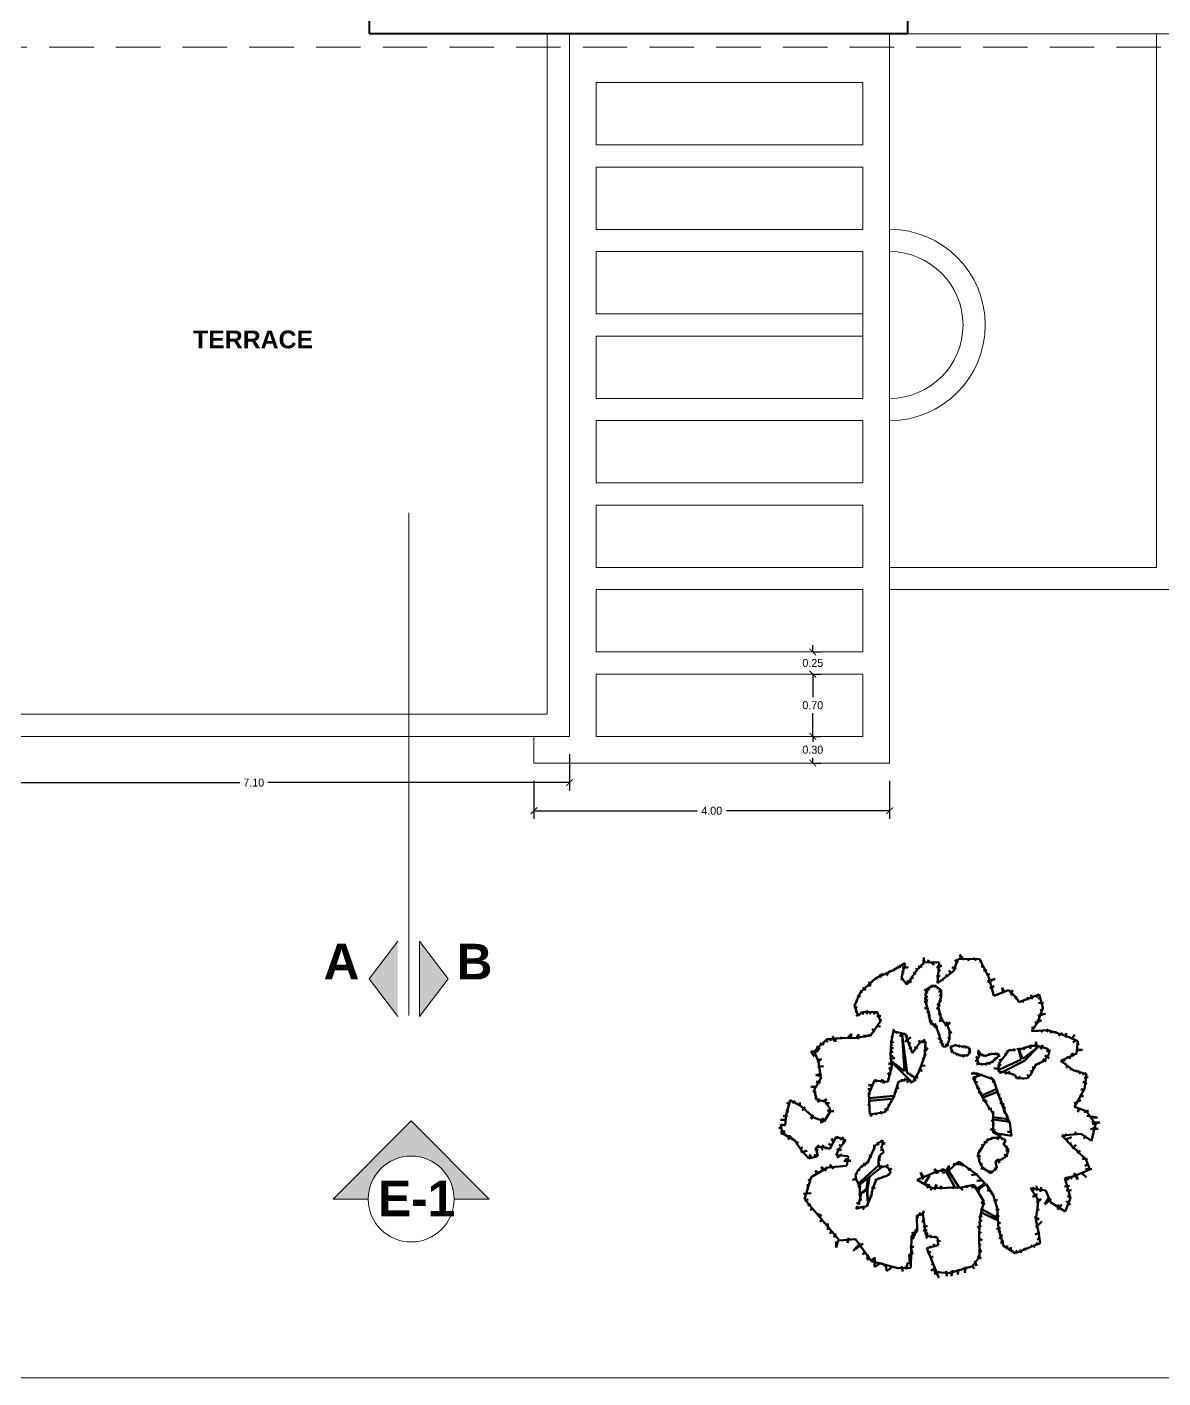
# Model space of a CAD drawing. Header units: metres. Extents: x 34.4 to 77.5, y -0.6 to 32.
# Drawn here: x 52.16 to 64.93, y -0.6 to 14.59 of the extents above; entities that cross this region are included whole.
import ezdxf

# ---------------------------------------------------------------- set-up
doc = ezdxf.new("R2010")
doc.units = ezdxf.units.M
doc.linetypes.add('DASHED', pattern=[0.75, 0.5, -0.25])
for name, color, linetype, lineweight in [('Ceco.NET 54', 254, 'Continuous', 9), ('equipment', 40, 'Continuous', 15), ('names', 7, 'Continuous', 60), ('plants', 83, 'Continuous', 60), ('projection', 134, 'DASHED', 9), ('texture', 253, 'Continuous', 9), ('wall high', 5, 'Continuous', 40), ('wall low', 140, 'Continuous', 20)]:
    doc.layers.add(name, color=color, linetype=linetype, lineweight=lineweight)
doc.styles.add('AMBIENTE', font='arialbd.ttf', dxfattribs={"height": 0.2})
doc.dimstyles.new('Ceco.NET', dxfattribs={"dimscale": 0.5, "dimtxt": 0.18, "dimasz": 0.15, "dimexe": 0.18, "dimexo": 0.4, "dimgap": 0.09, "dimtad": 0, "dimtih": 1, "dimtoh": 1, "dimzin": 0, "dimdsep": 46, "dimtxsty": 'Standard', "dimblk": 'ARCHTICK', "dimcen": 0.09, "dimclrd": 256, "dimclre": 256, "dimadec": 0, "dimazin": 0, "dimtfac": 1, "dimtofl": 0, "dimtmove": 0, "dimatfit": 3, "dimfxl": 1, "dimtolj": 1, "dimtzin": 0, "dimarcsym": 0})

# ---------------------------------------------------------------- blocks, each defined once
blk = doc.blocks.new('_ArchTick')
at = {"color": 0, "const_width": 0.15}
blk.add_lwpolyline([(-0.5, -0.5), (0.5, 0.5)], dxfattribs=at)
blk = doc.blocks.new('*D15')
at = {"layer": 'Defpoints', "color": 0, "ltscale": 0.3}
for p in [(51.16, 6.617), (58.26, 6.617), (58.26, 6.097)]:
    blk.add_point(p, dxfattribs=at)
at = {"layer": 'texture', "lineweight": -2, "ltscale": 0.3}
for p, q in [((51.16, 6.417), (51.16, 6.007)), ((58.26, 6.417), (58.26, 6.007)), ((51.16, 6.097), (54.553, 6.097)), ((58.26, 6.097), (54.868, 6.097))]:
    blk.add_line(p, q, dxfattribs=at)
at = {"layer": 'texture', "lineweight": -2, "ltscale": 0.3, "xscale": 0.075, "yscale": 0.075, "zscale": 0.075, "rotation": 180}
blk.add_blockref('_ArchTick', (51.16, 6.097), dxfattribs=at)
at = {"layer": 'texture', "lineweight": -2, "ltscale": 0.3, "xscale": 0.075, "yscale": 0.075, "zscale": 0.075}
blk.add_blockref('_ArchTick', (58.26, 6.097), dxfattribs=at)
at = {"layer": 'texture', "color": 0, "ltscale": 0.3, "insert": (54.71, 6.097), "char_height": 0.09, "attachment_point": 5}
blk.add_mtext('\\A1;7.10', dxfattribs=at)
blk = doc.blocks.new('*D16')
at = {"layer": 'Defpoints', "color": 0, "ltscale": 0.3}
for p in [(60.8, 7.567), (60.8, 7.317), (60.996, 7.317)]:
    blk.add_point(p, dxfattribs=at)
at = {"layer": 'texture', "lineweight": -2, "ltscale": 0.3}
for p, q in [((60.996, 7.567), (60.996, 7.642)), ((61, 7.567), (61.086, 7.567)), ((60.996, 7.317), (60.996, 7.242)), ((61, 7.317), (61.086, 7.317))]:
    blk.add_line(p, q, dxfattribs=at)
at = {"layer": 'texture', "lineweight": -2, "ltscale": 0.3, "xscale": 0.075, "yscale": 0.075, "zscale": 0.075}
for p, rotation in [((60.996, 7.567), 270), ((60.996, 7.317), 90)]:
    blk.add_blockref('_ArchTick', p, dxfattribs=dict(at, rotation=rotation))
at = {"layer": 'texture', "color": 0, "ltscale": 0.3, "insert": (60.996, 7.442), "char_height": 0.09, "attachment_point": 5}
blk.add_mtext('\\A1;0.25', dxfattribs=at)
blk = doc.blocks.new('*D17')
at = {"layer": 'Defpoints', "color": 0, "ltscale": 0.3}
for p in [(60.8, 7.317), (60.8, 6.617), (60.996, 6.617)]:
    blk.add_point(p, dxfattribs=at)
at = {"layer": 'texture', "lineweight": -2, "ltscale": 0.3}
for p, q in [((60.996, 7.317), (60.996, 7.057)), ((61, 7.317), (61.086, 7.317)), ((60.996, 6.617), (60.996, 6.877)), ((61, 6.617), (61.086, 6.617))]:
    blk.add_line(p, q, dxfattribs=at)
at = {"layer": 'texture', "lineweight": -2, "ltscale": 0.3, "xscale": 0.075, "yscale": 0.075, "zscale": 0.075}
for p, rotation in [((60.996, 7.317), 90), ((60.996, 6.617), 270)]:
    blk.add_blockref('_ArchTick', p, dxfattribs=dict(at, rotation=rotation))
at = {"layer": 'texture', "color": 0, "ltscale": 0.3, "insert": (60.996, 6.967), "char_height": 0.09, "attachment_point": 5}
blk.add_mtext('\\A1;0.70', dxfattribs=at)
blk = doc.blocks.new('*D18')
at = {"layer": 'Defpoints', "color": 0, "ltscale": 0.3}
for p in [(60.8, 6.617), (60.8, 6.317), (60.996, 6.317)]:
    blk.add_point(p, dxfattribs=at)
at = {"layer": 'texture', "lineweight": -2, "ltscale": 0.3}
for p, q in [((60.996, 6.617), (60.996, 6.557)), ((61, 6.617), (61.086, 6.617)), ((60.996, 6.317), (60.996, 6.377)), ((61, 6.317), (61.086, 6.317))]:
    blk.add_line(p, q, dxfattribs=at)
at = {"layer": 'texture', "lineweight": -2, "ltscale": 0.3, "xscale": 0.075, "yscale": 0.075, "zscale": 0.075}
for p, rotation in [((60.996, 6.617), 90), ((60.996, 6.317), 270)]:
    blk.add_blockref('_ArchTick', p, dxfattribs=dict(at, rotation=rotation))
at = {"layer": 'texture', "color": 0, "ltscale": 0.3, "insert": (60.996, 6.467), "char_height": 0.09, "attachment_point": 5}
blk.add_mtext('\\A1;0.30', dxfattribs=at)
blk = doc.blocks.new('*D19')
at = {"layer": 'Defpoints', "color": 0, "ltscale": 0.3}
for p in [(57.86, 6.317), (61.86, 6.317), (61.86, 5.781)]:
    blk.add_point(p, dxfattribs=at)
at = {"layer": 'texture', "lineweight": -2, "ltscale": 0.3}
for p, q in [((57.86, 6.117), (57.86, 5.691)), ((61.86, 6.117), (61.86, 5.691)), ((57.86, 5.781), (59.695, 5.781)), ((61.86, 5.781), (60.025, 5.781))]:
    blk.add_line(p, q, dxfattribs=at)
at = {"layer": 'texture', "lineweight": -2, "ltscale": 0.3, "xscale": 0.075, "yscale": 0.075, "zscale": 0.075, "rotation": 180}
blk.add_blockref('_ArchTick', (57.86, 5.781), dxfattribs=at)
at = {"layer": 'texture', "lineweight": -2, "ltscale": 0.3, "xscale": 0.075, "yscale": 0.075, "zscale": 0.075}
blk.add_blockref('_ArchTick', (61.86, 5.781), dxfattribs=at)
at = {"layer": 'texture', "color": 0, "ltscale": 0.3, "insert": (59.86, 5.781), "char_height": 0.09, "attachment_point": 5}
blk.add_mtext('\\A1;4.00', dxfattribs=at)
blk = doc.blocks.new('ARBRE11')
for p, q in [((-0.191, 1.744), (-0.186, 1.824)), ((-0.186, 1.824), (-0.179, 1.77)), ((0.265, 1.798), (0.222, 1.859)), ((0.222, 1.859), (0.234, 1.803)), ((-0.725, 1.592), (-0.523, 1.685)), ((-0.567, 1.675), (-0.605, 1.622)), ((-0.532, 1.692), (-0.509, 1.675)), ((-0.523, 1.685), (-0.396, 1.76)), ((-0.466, 1.736), (-0.454, 1.707)), ((-0.396, 1.76), (-0.437, 1.597)), ((-0.428, 1.709), (-0.361, 1.718)), ((-0.361, 1.718), (-0.422, 1.704)), ((-0.275, 1.667), (-0.182, 1.773)), ((-0.271, 1.704), (-0.259, 1.676)), ((-0.25, 1.725), (-0.205, 1.72)), ((-0.182, 1.773), (-0.011, 1.769)), ((-0.146, 1.765), (-0.13, 1.8)), ((-0.09, 1.751), (-0.083, 1.782)), ((-0.083, 1.782), (-0.076, 1.739)), ((0.018, 1.73), (-0.041, 1.711)), ((-0.011, 1.769), (-0.032, 1.538)), ((-0.032, 1.538), (0.149, 1.673)), ((-0.031, 1.732), (0.018, 1.73)), ((-0.024, 1.681), (0.002, 1.678)), ((0.121, 1.645), (0.098, 1.678)), ((0.098, 1.678), (0.133, 1.648)), ((0.166, 1.69), (0.133, 1.716)), ((0.133, 1.716), (0.18, 1.699)), ((0.149, 1.673), (0.199, 1.805)), ((0.192, 1.756), (0.166, 1.8)), ((0.166, 1.8), (0.201, 1.772)), ((0.199, 1.805), (0.441, 1.812)), ((0.323, 1.819), (0.319, 1.789)), ((0.375, 1.821), (0.403, 1.793)), ((0.441, 1.812), (0.548, 1.602)), ((0.443, 1.779), (0.469, 1.789)), ((0.462, 1.723), (0.485, 1.725)), ((0.488, 1.678), (0.525, 1.678)), ((-0.897, 1.434), (-0.725, 1.592)), ((-0.79, 1.501), (-0.799, 1.55)), ((-0.799, 1.55), (-0.784, 1.509)), ((-0.758, 1.579), (-0.75, 1.561)), ((-0.712, 1.579), (-0.724, 1.599)), ((-0.666, 1.599), (-0.686, 1.631)), ((-0.645, 1.614), (-0.663, 1.646)), ((-0.442, 1.579), (-0.413, 1.59)), ((-0.437, 1.597), (-0.374, 1.521)), ((-0.434, 1.663), (-0.405, 1.66)), ((-0.374, 1.521), (-0.275, 1.667)), ((-0.355, 1.533), (-0.374, 1.563)), ((-0.374, 1.563), (-0.336, 1.544)), ((-0.336, 1.544), (-0.329, 1.596)), ((-0.329, 1.596), (-0.301, 1.594)), ((-0.299, 1.659), (-0.273, 1.638)), ((-0.041, 1.615), (-0.001, 1.619)), ((0.02, 1.589), (0.037, 1.568)), ((0.058, 1.627), (0.093, 1.615)), ((0.521, 1.629), (0.558, 1.638)), ((0.532, 1.561), (0.619, 1.584)), ((0.619, 1.584), (0.535, 1.549)), ((0.548, 1.602), (0.601, 1.395)), ((-0.964, 1.285), (-0.897, 1.434)), ((-0.935, 1.385), (-0.898, 1.393)), ((-0.9, 1.451), (-0.874, 1.437)), ((-0.869, 1.489), (-0.837, 1.457)), ((-0.124, 1.46), (-0.178, 1.464)), ((-0.178, 1.464), (-0.139, 1.432)), ((-0.142, 1.382), (-0.178, 1.368)), ((-0.178, 1.368), (-0.164, 1.357)), ((-0.139, 1.432), (-0.167, 1.424)), ((-0.167, 1.424), (-0.164, 1.396)), ((-0.164, 1.396), (-0.142, 1.382)), ((-0.153, 1.461), (-0.161, 1.404)), ((-0.161, 1.404), (-0.161, 1.318)), ((-0.12, 1.493), (-0.153, 1.461)), ((-0.084, 1.51), (-0.133, 1.481)), ((-0.133, 1.481), (-0.124, 1.46)), ((-0.1, 1.51), (-0.1, 1.485)), ((-0.035, 1.493), (-0.084, 1.51)), ((-0.046, 1.513), (-0.068, 1.492)), ((-0.039, 1.478), (-0.014, 1.481)), ((0.01, 1.457), (-0.035, 1.493)), ((-0.023, 1.273), (0.01, 1.383)), ((-0.018, 1.442), (0.014, 1.442)), ((-0.011, 1.403), (0.021, 1.396)), ((0.01, 1.383), (0.01, 1.457)), ((0.558, 1.481), (0.605, 1.502)), ((0.601, 1.395), (0.766, 1.459)), ((0.643, 1.422), (0.659, 1.401)), ((0.704, 1.434), (0.697, 1.483)), ((0.697, 1.483), (0.72, 1.443)), ((0.766, 1.459), (0.858, 1.371)), ((0.793, 1.439), (0.814, 1.457)), ((0.814, 1.457), (0.798, 1.399)), ((0.84, 1.366), (0.866, 1.38)), ((0.858, 1.371), (0.884, 1.323)), ((0.884, 1.323), (1.111, 1.41)), ((0.985, 1.379), (0.985, 1.347)), ((1.031, 1.358), (1.024, 1.404)), ((1.077, 1.379), (1.099, 1.407)), ((1.099, 1.365), (1.134, 1.372)), ((1.111, 1.41), (1.152, 1.263)), ((-0.921, 1.169), (-0.964, 1.285)), ((-0.958, 1.263), (-0.935, 1.271)), ((-0.958, 1.216), (-0.935, 1.225)), ((-0.938, 1.353), (-0.938, 1.324)), ((-0.825, 1.19), (-0.825, 1.228)), ((-0.787, 1.19), (-0.784, 1.216)), ((-0.139, 1.343), (-0.181, 1.325)), ((-0.181, 1.325), (-0.146, 1.318)), ((-0.178, 1.257), (-0.153, 1.257)), ((-0.164, 1.357), (-0.139, 1.343)), ((-0.146, 1.318), (-0.164, 1.3)), ((-0.161, 1.318), (-0.145, 1.253)), ((-0.145, 1.253), (-0.125, 1.171)), ((-0.007, 1.243), (-0.043, 1.254)), ((-0.043, 1.254), (-0.018, 1.247)), ((0, 1.279), (-0.036, 1.3)), ((-0.036, 1.3), (-0.004, 1.289)), ((0.002, 1.167), (-0.023, 1.273)), ((0.01, 1.325), (-0.011, 1.35)), ((-0.011, 1.35), (0.014, 1.336)), ((0.929, 1.321), (0.927, 1.347)), ((1.152, 1.263), (1.099, 1.097)), ((1.106, 1.312), (1.162, 1.315)), ((1.162, 1.248), (1.123, 1.23)), ((1.145, 1.269), (1.162, 1.248)), ((-0.947, 1.164), (-0.921, 1.184)), ((-0.881, 1.212), (-0.921, 1.169)), ((-0.708, 1.213), (-0.881, 1.212)), ((-0.869, 1.184), (-0.866, 1.208)), ((-0.782, 0.951), (-0.672, 1.111)), ((-0.753, 1.193), (-0.724, 1.208)), ((-0.712, 1.161), (-0.669, 1.17)), ((-0.672, 1.111), (-0.708, 1.213)), ((-0.686, 1.118), (-0.657, 1.121)), ((-0.149, 1.215), (-0.117, 1.208)), ((-0.139, 1.172), (-0.11, 1.172)), ((-0.125, 1.171), (-0.112, 1.106)), ((-0.117, 1.098), (-0.096, 1.119)), ((-0.096, 1.119), (-0.114, 1.087)), ((-0.114, 1.087), (-0.085, 1.073)), ((-0.112, 1.106), (-0.047, 1.045)), ((-0.085, 1.073), (-0.046, 1.073)), ((-0.046, 1.073), (-0.071, 1.051)), ((-0.018, 1.19), (0.003, 1.194)), ((0.014, 1.183), (-0.018, 1.19)), ((-0.011, 1.108), (0.025, 1.13)), ((0.035, 1.119), (-0.011, 1.108)), ((-0.007, 1.133), (0.018, 1.144)), ((0.025, 1.13), (-0.007, 1.133)), ((0.03, 1.11), (0.002, 1.167)), ((0.083, 1.061), (0.03, 1.11)), ((0.053, 1.062), (0.081, 1.101)), ((0.113, 1.094), (0.053, 1.062)), ((0.078, 1.059), (0.113, 1.094)), ((1.099, 1.097), (1.026, 0.997)), ((1.138, 1.117), (1.063, 1.092)), ((1.085, 1.117), (1.138, 1.117)), ((1.184, 1.191), (1.099, 1.17)), ((1.116, 1.188), (1.184, 1.191)), ((-1.275, 0.907), (-1.121, 0.917)), ((-1.242, 0.917), (-1.232, 0.889)), ((-1.191, 0.885), (-1.209, 0.94)), ((-1.173, 0.917), (-1.179, 0.877)), ((-1.121, 0.917), (-0.936, 0.921)), ((-1.118, 0.906), (-1.109, 0.932)), ((-0.999, 0.967), (-1.048, 0.92)), ((-1.008, 0.915), (-0.999, 0.967)), ((-0.918, 0.964), (-0.938, 0.926)), ((-0.936, 0.921), (-0.782, 0.951)), ((-0.924, 0.906), (-0.918, 0.964)), ((-0.848, 0.955), (-0.854, 0.932)), ((-0.845, 0.926), (-0.848, 0.955)), ((-0.805, 0.964), (-0.793, 0.935)), ((-0.767, 1.022), (-0.738, 0.984)), ((-0.709, 1.054), (-0.671, 1.048)), ((-0.553, 0.946), (-0.535, 0.935)), ((-0.521, 1.018), (-0.551, 0.87)), ((-0.392, 0.965), (-0.538, 0.998)), ((-0.486, 0.99), (-0.498, 0.973)), ((-0.428, 0.975), (-0.454, 0.938)), ((-0.402, 0.548), (-0.429, 0.957)), ((-0.429, 0.957), (-0.371, 0.529)), ((-0.332, 0.929), (-0.396, 0.877)), ((-0.393, 0.935), (-0.367, 0.952)), ((-0.363, 0.883), (-0.392, 0.965)), ((-0.39, 0.888), (-0.332, 0.929)), ((-0.071, 1.051), (-0.029, 1.048)), ((-0.029, 1.048), (-0.05, 1.03)), ((-0.05, 1.03), (-0.029, 1.027)), ((-0.047, 1.045), (-0.015, 0.968)), ((-0.029, 1.027), (-0.039, 1.016)), ((-0.004, 0.97), (-0.025, 0.956)), ((0.003, 0.931), (-0.022, 0.906)), ((-0.015, 0.968), (0.01, 0.882)), ((0.104, 1), (0.083, 1.061)), ((0.085, 0.92), (0.117, 0.927)), ((0.092, 0.973), (0.131, 0.984)), ((0.104, 0.907), (0.104, 1)), ((1.026, 0.997), (1.205, 1.01)), ((1.028, 1.039), (1.067, 1.035)), ((1.088, 1.011), (1.088, 0.989)), ((1.155, 1.004), (1.134, 0.986)), ((1.194, 0.989), (1.212, 1.021)), ((1.205, 1.01), (1.416, 0.943)), ((1.244, 0.975), (1.24, 1.007)), ((1.293, 0.975), (1.297, 0.996)), ((1.329, 0.947), (1.375, 0.975)), ((1.403, 0.933), (1.417, 0.975)), ((1.416, 0.943), (1.548, 0.884)), ((1.417, 0.975), (1.417, 0.926)), ((1.474, 0.908), (1.513, 0.954)), ((-1.385, 0.769), (-1.455, 0.769)), ((-1.455, 0.769), (-1.418, 0.713)), ((-1.419, 0.769), (-1.275, 0.907)), ((-1.369, 0.656), (-1.419, 0.769)), ((-1.39, 0.824), (-1.353, 0.815)), ((-1.353, 0.815), (-1.385, 0.769)), ((-1.353, 0.857), (-1.307, 0.847)), ((-1.297, 0.889), (-1.26, 0.88)), ((-0.561, 0.894), (-0.526, 0.865)), ((-0.551, 0.87), (-0.558, 0.73)), ((-0.558, 0.825), (-0.535, 0.848)), ((-0.558, 0.752), (-0.532, 0.77)), ((-0.553, 0.793), (-0.529, 0.813)), ((-0.311, 0.75), (-0.363, 0.883)), ((-0.35, 0.857), (-0.335, 0.868)), ((-0.35, 0.799), (-0.324, 0.822)), ((-0.221, 0.881), (-0.311, 0.75)), ((-0.289, 0.816), (-0.254, 0.804)), ((-0.219, 0.857), (-0.245, 0.894)), ((-0.164, 0.882), (-0.221, 0.881)), ((-0.176, 0.906), (-0.199, 0.862)), ((-0.177, 0.711), (-0.164, 0.882)), ((-0.174, 0.835), (-0.153, 0.841)), ((-0.165, 0.775), (-0.141, 0.808)), ((0.025, 0.892), (-0.004, 0.867)), ((0.01, 0.882), (0.034, 0.821)), ((0.032, 0.863), (0.025, 0.824)), ((0.034, 0.821), (0.071, 0.825)), ((0.057, 0.845), (0.096, 0.838)), ((0.071, 0.825), (0.104, 0.907)), ((0.089, 0.884), (0.103, 0.881)), ((0.18, 0.843), (0.112, 0.818)), ((0.112, 0.818), (0.144, 0.758)), ((0.123, 0.816), (0.114, 0.83)), ((0.114, 0.83), (0.138, 0.822)), ((0.142, 0.788), (0.114, 0.781)), ((0.114, 0.781), (0.131, 0.786)), ((0.15, 0.767), (0.118, 0.76)), ((0.193, 0.833), (0.169, 0.843)), ((0.221, 0.83), (0.193, 0.833)), ((0.21, 0.833), (0.223, 0.835)), ((0.223, 0.835), (0.21, 0.818)), ((0.276, 0.824), (0.221, 0.83)), ((0.257, 0.83), (0.248, 0.811)), ((0.327, 0.809), (0.276, 0.824)), ((0.306, 0.822), (0.28, 0.809)), ((0.314, 0.796), (0.34, 0.801)), ((0.342, 0.769), (0.314, 0.762)), ((0.317, 0.775), (0.342, 0.769)), ((0.338, 0.758), (0.327, 0.809)), ((0.427, 0.784), (0.457, 0.739)), ((0.427, 0.745), (0.427, 0.773)), ((0.763, 0.78), (0.73, 0.725)), ((0.845, 0.789), (0.763, 0.78)), ((0.769, 0.792), (0.778, 0.774)), ((0.833, 0.801), (0.824, 0.771)), ((0.911, 0.798), (0.863, 0.795)), ((0.884, 0.807), (0.905, 0.78)), ((0.91, 0.678), (0.884, 0.788)), ((0.884, 0.788), (0.927, 0.686)), ((0.941, 0.807), (0.911, 0.798)), ((0.927, 0.686), (1.096, 0.819)), ((0.956, 0.822), (0.935, 0.789)), ((1.019, 0.831), (0.941, 0.807)), ((1.096, 0.819), (0.946, 0.662)), ((1.01, 0.798), (1.022, 0.843)), ((1.088, 0.831), (1.019, 0.831)), ((1.067, 0.816), (1.079, 0.876)), ((1.079, 0.876), (1.085, 0.813)), ((1.209, 0.798), (1.088, 0.831)), ((1.127, 0.798), (1.154, 0.84)), ((1.154, 0.84), (1.13, 0.792)), ((1.194, 0.771), (1.239, 0.78)), ((1.224, 0.743), (1.209, 0.798)), ((1.492, 0.872), (1.52, 0.89)), ((1.524, 0.787), (1.598, 0.787)), ((1.598, 0.787), (1.527, 0.777)), ((1.548, 0.884), (1.532, 0.747)), ((1.534, 0.848), (1.563, 0.855)), ((-1.385, 0.676), (-1.334, 0.681)), ((-1.334, 0.681), (-1.381, 0.648)), ((-1.342, 0.468), (-1.369, 0.656)), ((-0.536, 0.632), (-0.583, 0.635)), ((-0.583, 0.635), (-0.542, 0.623)), ((-0.567, 0.677), (-0.512, 0.697)), ((-0.561, 0.711), (-0.529, 0.72)), ((-0.558, 0.73), (-0.543, 0.6)), ((-0.548, 0.66), (-0.402, 0.548)), ((-0.544, 0.649), (-0.34, 0.444)), ((-0.238, 0.548), (-0.177, 0.711)), ((-0.21, 0.611), (-0.171, 0.608)), ((-0.192, 0.662), (-0.192, 0.698)), ((-0.183, 0.73), (-0.156, 0.736)), ((0.144, 0.758), (0.227, 0.724)), ((0.169, 0.756), (0.161, 0.739)), ((0.191, 0.739), (0.176, 0.726)), ((0.227, 0.732), (0.201, 0.722)), ((0.227, 0.724), (0.304, 0.724)), ((0.276, 0.732), (0.253, 0.705)), ((0.253, 0.705), (0.263, 0.726)), ((0.297, 0.732), (0.297, 0.711)), ((0.304, 0.724), (0.338, 0.758)), ((0.434, 0.658), (0.393, 0.662)), ((0.393, 0.662), (0.421, 0.662)), ((0.429, 0.686), (0.402, 0.707)), ((0.402, 0.707), (0.432, 0.698)), ((0.444, 0.639), (0.408, 0.624)), ((0.408, 0.624), (0.438, 0.639)), ((0.415, 0.69), (0.44, 0.713)), ((0.425, 0.63), (0.415, 0.69)), ((0.5, 0.626), (0.425, 0.63)), ((0.44, 0.713), (0.427, 0.745)), ((0.442, 0.745), (0.453, 0.758)), ((0.455, 0.724), (0.466, 0.745)), ((0.457, 0.739), (0.506, 0.72)), ((0.483, 0.634), (0.464, 0.613)), ((0.464, 0.613), (0.474, 0.634)), ((0.483, 0.732), (0.476, 0.711)), ((0.581, 0.649), (0.5, 0.626)), ((0.506, 0.72), (0.589, 0.743)), ((0.506, 0.726), (0.517, 0.713)), ((0.53, 0.643), (0.51, 0.613)), ((0.51, 0.613), (0.517, 0.636)), ((0.553, 0.724), (0.549, 0.749)), ((0.549, 0.749), (0.553, 0.728)), ((0.562, 0.651), (0.551, 0.624)), ((0.551, 0.624), (0.553, 0.645)), ((0.598, 0.649), (0.576, 0.66)), ((0.645, 0.7), (0.581, 0.649)), ((0.581, 0.662), (0.598, 0.649)), ((0.589, 0.732), (0.585, 0.754)), ((0.589, 0.743), (0.664, 0.739)), ((0.613, 0.664), (0.6, 0.681)), ((0.608, 0.73), (0.63, 0.752)), ((0.608, 0.679), (0.613, 0.664)), ((0.628, 0.681), (0.619, 0.696)), ((0.621, 0.705), (0.628, 0.681)), ((0.634, 0.728), (0.649, 0.749)), ((0.64, 0.715), (0.649, 0.707)), ((0.664, 0.739), (0.645, 0.7)), ((0.649, 0.72), (0.672, 0.715)), ((0.649, 0.626), (0.685, 0.614)), ((0.67, 0.647), (0.655, 0.593)), ((0.661, 0.671), (0.691, 0.677)), ((0.665, 0.566), (0.91, 0.678)), ((0.73, 0.725), (0.67, 0.647)), ((0.946, 0.662), (0.696, 0.536)), ((0.724, 0.737), (0.745, 0.728)), ((1.046, 0.566), (1.073, 0.617)), ((1.064, 0.623), (1.094, 0.617)), ((1.073, 0.617), (1.167, 0.665)), ((1.115, 0.647), (1.106, 0.623)), ((1.154, 0.683), (1.191, 0.659)), ((1.167, 0.665), (1.224, 0.743)), ((1.176, 0.725), (1.224, 0.695)), ((1.532, 0.747), (1.356, 0.663)), ((1.356, 0.663), (1.496, 0.559)), ((1.357, 0.653), (1.403, 0.674)), ((1.4, 0.621), (1.417, 0.639)), ((1.467, 0.695), (1.421, 0.706)), ((1.432, 0.709), (1.467, 0.695)), ((1.502, 0.72), (1.467, 0.738)), ((1.485, 0.748), (1.502, 0.72)), ((-1.418, 0.339), (-1.342, 0.468)), ((-1.334, 0.518), (-1.399, 0.504)), ((-1.399, 0.504), (-1.353, 0.495)), ((-1.376, 0.597), (-1.311, 0.602)), ((-0.543, 0.6), (-0.59, 0.426)), ((-0.557, 0.506), (-0.586, 0.527)), ((-0.586, 0.527), (-0.572, 0.494)), ((-0.586, 0.464), (-0.578, 0.443)), ((-0.539, 0.575), (-0.575, 0.587)), ((-0.575, 0.587), (-0.557, 0.557)), ((-0.431, 0.458), (-0.437, 0.432)), ((-0.392, 0.464), (-0.41, 0.435)), ((-0.371, 0.529), (-0.286, 0.475)), ((-0.308, 0.422), (-0.238, 0.548)), ((-0.252, 0.473), (-0.279, 0.494)), ((-0.279, 0.485), (-0.252, 0.473)), ((-0.204, 0.551), (-0.246, 0.569)), ((-0.246, 0.554), (-0.204, 0.551)), ((0.414, 0.522), (0.346, 0.521)), ((0.363, 0.466), (0.403, 0.466)), ((0.48, 0.511), (0.369, 0.476)), ((0.369, 0.476), (0.482, 0.238)), ((0.378, 0.526), (0.386, 0.535)), ((0.386, 0.535), (0.378, 0.509)), ((0.426, 0.526), (0.409, 0.503)), ((0.6, 0.455), (0.414, 0.522)), ((0.566, 0.46), (0.578, 0.483)), ((0.67, 0.566), (0.604, 0.581)), ((0.604, 0.581), (0.664, 0.578)), ((0.655, 0.593), (0.655, 0.542)), ((0.655, 0.542), (0.772, 0.524)), ((0.703, 0.542), (0.667, 0.524)), ((0.73, 0.545), (0.748, 0.515)), ((0.772, 0.548), (0.778, 0.512)), ((0.772, 0.524), (0.839, 0.506)), ((0.821, 0.518), (0.809, 0.5)), ((0.839, 0.506), (0.86, 0.466)), ((0.863, 0.469), (0.86, 0.485)), ((0.86, 0.466), (0.98, 0.469)), ((0.902, 0.482), (0.863, 0.469)), ((0.935, 0.476), (0.926, 0.454)), ((0.98, 0.469), (1.019, 0.509)), ((0.986, 0.509), (0.989, 0.472)), ((1.019, 0.509), (1.046, 0.566)), ((1.019, 0.56), (1.031, 0.53)), ((1.034, 0.587), (1.076, 0.593)), ((1.417, 0.589), (1.446, 0.607)), ((1.46, 0.561), (1.485, 0.578)), ((1.496, 0.559), (1.645, 0.512)), ((1.548, 0.554), (1.577, 0.518)), ((1.601, 0.511), (1.64, 0.525)), ((1.619, 0.472), (1.665, 0.479)), ((1.645, 0.512), (1.623, 0.347)), ((-1.39, 0.37), (-1.455, 0.37)), ((-1.432, 0.319), (-1.395, 0.314)), ((-1.386, 0.223), (-1.418, 0.339)), ((-1.348, 0.421), (-1.395, 0.43)), ((-1.395, 0.43), (-1.358, 0.412)), ((-0.781, 0.345), (-0.813, 0.345)), ((-0.751, 0.393), (-0.808, 0.39)), ((-0.808, 0.39), (-0.766, 0.384)), ((-0.738, 0.441), (-0.803, 0.293)), ((-0.59, 0.426), (-0.738, 0.441)), ((-0.712, 0.429), (-0.73, 0.455)), ((-0.73, 0.455), (-0.727, 0.423)), ((-0.652, 0.452), (-0.676, 0.423)), ((-0.637, 0.411), (-0.652, 0.452)), ((-0.622, 0.429), (-0.637, 0.411)), ((-0.526, 0.252), (-0.468, 0.427)), ((-0.512, 0.315), (-0.488, 0.318)), ((-0.491, 0.348), (-0.467, 0.363)), ((-0.479, 0.429), (-0.464, 0.408)), ((-0.468, 0.427), (-0.382, 0.453)), ((-0.382, 0.453), (-0.308, 0.422)), ((-0.371, 0.452), (-0.365, 0.417)), ((-0.33, 0.432), (-0.321, 0.414)), ((-0.3, 0.446), (-0.27, 0.446)), ((0.38, 0.42), (0.418, 0.426)), ((0.426, 0.383), (0.409, 0.355)), ((0.409, 0.355), (0.438, 0.36)), ((0.438, 0.36), (0.429, 0.332)), ((0.429, 0.332), (0.44, 0.329)), ((0.44, 0.329), (0.435, 0.303)), ((0.469, 0.275), (0.623, 0.34)), ((0.481, 0.252), (0.635, 0.313)), ((0.583, 0.426), (0.609, 0.438)), ((0.65, 0.293), (0.6, 0.455)), ((0.606, 0.395), (0.629, 0.395)), ((0.609, 0.343), (0.638, 0.337)), ((1.623, 0.347), (1.508, 0.146)), ((1.581, 0.343), (1.624, 0.343)), ((1.605, 0.428), (1.647, 0.405)), ((-1.732, 0.057), (-1.688, 0.223)), ((-1.724, 0.194), (-1.691, 0.166)), ((-1.688, 0.223), (-1.57, 0.156)), ((-1.631, 0.212), (-1.663, 0.189)), ((-1.58, 0.194), (-1.58, 0.157)), ((-1.57, 0.156), (-1.421, 0.026)), ((-1.409, 0.245), (-1.385, 0.259)), ((-1.297, 0.209), (-1.386, 0.223)), ((-1.371, 0.194), (-1.362, 0.24)), ((-1.32, 0.208), (-1.274, 0.231)), ((-1.24, 0.127), (-1.297, 0.209)), ((-1.293, 0.189), (-1.246, 0.189)), ((-0.784, 0.294), (-0.816, 0.291)), ((-0.816, 0.171), (-0.793, 0.154)), ((-0.805, 0.222), (-0.787, 0.24)), ((-0.803, 0.293), (-0.792, 0.059)), ((-0.799, 0.244), (-0.521, 0.271)), ((-0.795, 0.213), (-0.548, 0.236)), ((-0.619, 0.086), (-0.526, 0.252)), ((-0.589, 0.168), (-0.563, 0.168)), ((-0.545, 0.231), (-0.557, 0.198)), ((-0.533, 0.27), (-0.512, 0.255)), ((0.435, 0.303), (0.472, 0.297)), ((0.509, 0.232), (0.48, 0.209)), ((0.482, 0.238), (0.595, 0.071)), ((0.495, 0.203), (0.529, 0.209)), ((0.649, 0.289), (0.672, 0.28)), ((0.714, 0.12), (0.65, 0.293)), ((0.663, 0.237), (0.692, 0.235)), ((0.675, 0.18), (0.698, 0.212)), ((0.692, 0.149), (0.718, 0.183)), ((0.715, 0.154), (0.726, 0.126)), ((1.506, 0.183), (1.581, 0.22)), ((1.567, 0.268), (1.609, 0.268)), ((-1.724, 0.004), (-1.798, -0.001)), ((-1.765, 0.041), (-1.719, 0.046)), ((-1.742, -0.065), (-1.732, 0.057)), ((-1.733, 0.115), (-1.705, 0.083)), ((-1.52, 0.143), (-1.552, 0.106)), ((-1.455, 0.013), (-1.427, 0.055)), ((-1.422, 0.036), (-1.455, 0.013)), ((-1.421, 0.026), (-1.307, -0.019)), ((-1.316, 0.022), (-1.339, -0.038)), ((-1.339, -0.038), (-1.334, 0.013)), ((-1.307, -0.019), (-1.242, 0.087)), ((-1.27, 0.106), (-1.195, 0.097)), ((-1.195, 0.097), (-1.256, 0.092)), ((-1.242, 0.087), (-1.24, 0.127)), ((-0.805, 0.106), (-0.784, 0.1)), ((-0.792, 0.059), (-0.619, 0.086)), ((-0.766, 0.076), (-0.781, 0.037)), ((-0.73, 0.076), (-0.712, 0.058)), ((-0.679, 0.091), (-0.649, 0.07)), ((-0.628, 0.118), (-0.583, 0.115)), ((-0.583, 0.115), (-0.625, 0.112)), ((0.558, 0.134), (0.538, 0.123)), ((0.538, 0.123), (0.58, 0.123)), ((0.575, 0.083), (0.606, 0.086)), ((0.583, 0.032), (0.598, 0.026)), ((0.595, 0.071), (0.594, -0.146)), ((0.596, 0.032), (0.762, 0.009)), ((0.6, 0.005), (0.777, -0.022)), ((0.726, 0.126), (0.712, 0.1)), ((0.712, 0.1), (0.729, 0.077)), ((0.784, -0.036), (0.714, 0.12)), ((0.729, 0.077), (0.746, 0.063)), ((0.746, 0.063), (0.755, 0.034)), ((0.755, 0.034), (0.746, 0.006)), ((1.508, 0.146), (1.645, 0.099)), ((1.562, 0.135), (1.548, 0.088)), ((1.614, 0.088), (1.666, 0.107)), ((1.645, 0.099), (1.746, -0.048)), ((1.647, 0.046), (1.77, 0.027)), ((1.77, 0.027), (1.685, 0.022)), ((-1.784, -0.084), (-1.816, -0.093)), ((-1.798, -0.001), (-1.751, -0.005)), ((-1.776, -0.151), (-1.794, -0.054)), ((-1.794, -0.054), (-1.742, -0.065)), ((-1.793, -0.158), (-1.742, -0.144)), ((-1.788, -0.149), (-1.793, -0.158)), ((-1.751, -0.121), (-1.788, -0.149)), ((-1.636, -0.232), (-1.776, -0.151)), ((0.583, -0.097), (0.566, -0.117)), ((0.566, -0.117), (0.609, -0.106)), ((0.572, -0.006), (0.6, -0.014)), ((0.583, -0.049), (0.609, -0.057)), ((0.594, -0.146), (0.802, -0.178)), ((0.609, -0.106), (0.598, -0.137)), ((0.598, -0.137), (0.629, -0.134)), ((0.629, -0.134), (0.618, -0.166)), ((0.618, -0.166), (0.64, -0.151)), ((0.64, -0.151), (0.649, -0.174)), ((0.678, -0.174), (0.683, -0.149)), ((0.741, -0.011), (0.775, -0.009)), ((0.755, -0.134), (0.803, -0.134)), ((0.778, -0.08), (0.798, -0.074)), ((0.802, -0.178), (0.784, -0.036)), ((1.51, -0.143), (1.539, -0.162)), ((1.775, -0.101), (1.69, -0.105)), ((1.746, -0.048), (1.699, -0.237)), ((1.704, -0.025), (1.794, -0.03)), ((1.794, -0.03), (1.709, -0.049)), ((1.713, -0.091), (1.775, -0.101)), ((-1.691, -0.172), (-1.71, -0.219)), ((-1.71, -0.219), (-1.668, -0.191)), ((-1.561, -0.346), (-1.636, -0.232)), ((-1.603, -0.242), (-1.612, -0.279)), ((-1.557, -0.302), (-1.561, -0.33)), ((-1.376, -0.279), (-1.362, -0.316)), ((-1.316, -0.279), (-1.33, -0.325)), ((-1.283, -0.302), (-1.288, -0.33)), ((-1.256, -0.27), (-1.232, -0.284)), ((-1.169, -0.189), (-1.242, -0.326)), ((-1.223, -0.209), (-1.205, -0.242)), ((-1.205, -0.242), (-1.195, -0.251)), ((-1.06, -0.228), (-1.169, -0.189)), ((-1.158, -0.182), (-1.158, -0.214)), ((-1.137, -0.282), (-1.111, -0.295)), ((-1.136, -0.325), (-1.06, -0.228)), ((-1.126, -0.223), (-1.089, -0.195)), ((-1.098, -0.242), (-1.07, -0.251)), ((-0.755, -0.349), (-0.736, -0.291)), ((-0.744, -0.282), (-0.74, -0.319)), ((-0.744, -0.333), (-0.744, -0.282)), ((-0.736, -0.291), (-0.664, -0.238)), ((-0.705, -0.289), (-0.703, -0.252)), ((-0.703, -0.252), (-0.696, -0.28)), ((-0.664, -0.238), (-0.65, -0.229)), ((-0.65, -0.277), (-0.664, -0.32)), ((-0.62, -0.264), (-0.654, -0.271)), ((-0.652, -0.259), (-0.62, -0.264)), ((-0.65, -0.229), (-0.65, -0.277)), ((0.48, -0.295), (0.428, -0.38)), ((0.474, -0.275), (0.48, -0.308)), ((0.523, -0.232), (0.48, -0.295)), ((0.49, -0.249), (0.53, -0.249)), ((0.599, -0.203), (0.523, -0.232)), ((0.533, -0.209), (0.543, -0.236)), ((0.582, -0.196), (0.569, -0.226)), ((0.638, -0.199), (0.582, -0.203)), ((0.618, -0.189), (0.618, -0.212)), ((0.691, -0.203), (0.638, -0.199)), ((0.658, -0.189), (0.641, -0.219)), ((0.649, -0.174), (0.678, -0.174)), ((0.681, -0.212), (0.678, -0.186)), ((0.737, -0.232), (0.691, -0.203)), ((0.697, -0.229), (0.704, -0.203)), ((0.707, -0.268), (0.737, -0.232)), ((0.74, -0.298), (0.707, -0.268)), ((0.717, -0.249), (0.733, -0.262)), ((0.72, -0.298), (0.737, -0.282)), ((0.766, -0.344), (0.74, -0.298)), ((1.585, -0.158), (1.366, -0.177)), ((1.366, -0.177), (1.489, -0.298)), ((1.421, -0.157), (1.388, -0.195)), ((1.411, -0.219), (1.477, -0.195)), ((1.477, -0.261), (1.449, -0.275)), ((1.529, -0.28), (1.482, -0.323)), ((1.489, -0.298), (1.636, -0.442)), ((1.699, -0.237), (1.585, -0.158)), ((1.633, -0.176), (1.614, -0.214)), ((-1.497, -0.348), (-1.566, -0.362)), ((-1.477, -0.436), (-1.561, -0.346)), ((-1.455, -0.39), (-1.483, -0.436)), ((-1.378, -0.41), (-1.477, -0.436)), ((-1.418, -0.395), (-1.381, -0.404)), ((-1.409, -0.33), (-1.371, -0.344)), ((-1.319, -0.304), (-1.399, -0.31)), ((-1.399, -0.31), (-1.378, -0.41)), ((-1.33, -0.325), (-1.32, -0.339)), ((-1.242, -0.326), (-1.319, -0.304)), ((-1.17, -0.397), (-1.136, -0.325)), ((-1.036, -0.407), (-1.17, -0.397)), ((-1.163, -0.331), (-1.111, -0.34)), ((-1.159, -0.428), (-1.111, -0.384)), ((-1.133, -0.397), (-1.159, -0.428)), ((-1.071, -0.441), (-1.005, -0.459)), ((-1.049, -0.518), (-1.036, -0.407)), ((-0.813, -0.478), (-0.793, -0.421)), ((-0.813, -0.455), (-0.793, -0.462)), ((-0.793, -0.421), (-0.755, -0.349)), ((-0.79, -0.391), (-0.781, -0.411)), ((-0.781, -0.432), (-0.79, -0.391)), ((-0.703, -0.451), (-0.673, -0.448)), ((-0.698, -0.416), (-0.668, -0.418)), ((-0.683, -0.406), (-0.693, -0.449)), ((-0.693, -0.449), (-0.693, -0.507)), ((-0.635, -0.358), (-0.683, -0.406)), ((-0.671, -0.342), (-0.638, -0.331)), ((-0.664, -0.32), (-0.635, -0.358)), ((-0.664, -0.372), (-0.654, -0.391)), ((0.411, -0.407), (0.451, -0.403)), ((0.428, -0.347), (0.46, -0.351)), ((0.428, -0.38), (0.437, -0.459)), ((0.428, -0.446), (0.454, -0.436)), ((0.622, -0.466), (0.678, -0.45)), ((0.641, -0.44), (0.668, -0.486)), ((0.668, -0.486), (0.651, -0.443)), ((0.678, -0.45), (0.737, -0.417)), ((0.694, -0.426), (0.707, -0.446)), ((0.76, -0.403), (0.72, -0.394)), ((0.73, -0.407), (0.76, -0.403)), ((0.737, -0.417), (0.766, -0.344)), ((0.737, -0.344), (0.763, -0.344)), ((0.74, -0.321), (0.75, -0.308)), ((1.572, -0.346), (1.539, -0.375)), ((1.595, -0.436), (1.657, -0.445)), ((1.636, -0.442), (1.682, -0.558)), ((-1.45, -0.644), (-1.269, -0.537)), ((-1.353, -0.6), (-1.406, -0.574)), ((-1.406, -0.574), (-1.375, -0.609)), ((-1.283, -0.574), (-1.34, -0.53)), ((-1.34, -0.53), (-1.314, -0.569)), ((-1.269, -0.537), (-1.049, -0.518)), ((-1.199, -0.552), (-1.243, -0.503)), ((-1.243, -0.503), (-1.221, -0.53)), ((-1.005, -0.459), (-1.084, -0.463)), ((-0.951, -0.622), (-0.927, -0.569)), ((-0.947, -0.6), (-0.931, -0.612)), ((-0.927, -0.569), (-0.88, -0.521)), ((-0.691, -0.511), (-0.92, -0.716)), ((-0.919, -0.559), (-0.91, -0.575)), ((-0.665, -0.535), (-0.907, -0.732)), ((-0.887, -0.508), (-0.871, -0.531)), ((-0.88, -0.521), (-0.813, -0.478)), ((-0.857, -0.483), (-0.848, -0.515)), ((-0.85, -0.52), (-0.857, -0.483)), ((-0.834, -0.476), (-0.816, -0.485)), ((-0.703, -0.497), (-0.68, -0.494)), ((-0.693, -0.507), (-0.669, -0.531)), ((-0.657, -0.515), (-0.684, -0.54)), ((-0.669, -0.531), (-0.616, -0.521)), ((-0.616, -0.521), (-0.578, -0.545)), ((-0.613, -0.536), (-0.59, -0.503)), ((-0.59, -0.503), (-0.606, -0.54)), ((-0.559, -0.598), (-0.602, -0.631)), ((-0.588, -0.607), (-0.572, -0.623)), ((-0.585, -0.559), (-0.544, -0.55)), ((-0.544, -0.55), (-0.581, -0.568)), ((-0.578, -0.545), (-0.559, -0.598)), ((-0.032, -0.575), (-0.259, -0.674)), ((-0.192, -0.671), (-0.223, -0.592)), ((-0.223, -0.592), (-0.183, -0.653)), ((-0.04, -0.606), (-0.066, -0.55)), ((-0.066, -0.55), (-0.018, -0.599)), ((0.113, -0.554), (-0.032, -0.575)), ((0.008, -0.554), (0.042, -0.602)), ((0.042, -0.602), (0.034, -0.546)), ((0.059, -0.57), (0.169, -0.763)), ((0.075, -0.535), (0.105, -0.572)), ((0.087, -0.563), (0.213, -0.761)), ((0.105, -0.572), (0.094, -0.513)), ((0.209, -0.468), (0.113, -0.554)), ((0.265, -0.505), (0.146, -0.494)), ((0.146, -0.494), (0.168, -0.513)), ((0.404, -0.609), (0.209, -0.468)), ((0.246, -0.517), (0.265, -0.505)), ((0.31, -0.561), (0.347, -0.55)), ((0.437, -0.459), (0.477, -0.538)), ((0.447, -0.499), (0.474, -0.499)), ((0.457, -0.552), (0.506, -0.548)), ((0.477, -0.538), (0.572, -0.598)), ((0.533, -0.565), (0.52, -0.585)), ((0.569, -0.568), (0.562, -0.591)), ((0.572, -0.598), (0.595, -0.578)), ((0.595, -0.578), (0.638, -0.542)), ((0.608, -0.552), (0.628, -0.565)), ((0.628, -0.565), (0.615, -0.535)), ((0.638, -0.542), (0.622, -0.466)), ((1.548, -0.672), (1.501, -0.601)), ((1.682, -0.558), (1.506, -0.634)), ((1.525, -0.606), (1.548, -0.672)), ((1.591, -0.601), (1.643, -0.648)), ((1.661, -0.497), (1.624, -0.516)), ((1.633, -0.549), (1.704, -0.554)), ((-1.525, -0.892), (-1.45, -0.644)), ((-1.49, -0.724), (-1.49, -0.782)), ((-1.486, -0.675), (-1.451, -0.684)), ((-0.94, -0.658), (-0.988, -0.676)), ((-0.988, -0.676), (-0.935, -0.672)), ((-0.942, -0.679), (-0.951, -0.622)), ((-0.918, -0.718), (-0.942, -0.679)), ((-0.926, -0.72), (-0.903, -0.722)), ((-0.894, -0.743), (-0.921, -0.759)), ((-0.904, -0.766), (-0.918, -0.718)), ((-0.816, -0.667), (-0.829, -0.775)), ((-0.818, -0.788), (-0.795, -0.641)), ((-0.741, -0.718), (-0.76, -0.78)), ((-0.749, -0.711), (-0.726, -0.72)), ((-0.712, -0.665), (-0.741, -0.718)), ((-0.719, -0.662), (-0.728, -0.685)), ((-0.664, -0.651), (-0.712, -0.665)), ((-0.694, -0.651), (-0.675, -0.662)), ((-0.602, -0.631), (-0.664, -0.651)), ((-0.645, -0.63), (-0.638, -0.651)), ((-0.572, -0.623), (-0.59, -0.614)), ((-0.259, -0.674), (-0.099, -0.769)), ((-0.121, -0.631), (-0.179, -0.724)), ((-0.179, -0.724), (-0.117, -0.733)), ((-0.117, -0.733), (-0.152, -0.764)), ((-0.13, -0.614), (-0.121, -0.631)), ((-0.082, -0.755), (-0.108, -0.79)), ((-0.063, -0.785), (-0.044, -0.725)), ((-0.044, -0.725), (-0.04, -0.766)), ((0.008, -0.781), (0.008, -0.74)), ((0.008, -0.74), (0.027, -0.781)), ((0.142, -0.774), (0.153, -0.744)), ((0.22, -0.759), (0.254, -0.789)), ((0.237, -0.761), (0.379, -0.729)), ((0.291, -0.733), (0.302, -0.766)), ((0.351, -0.621), (0.418, -0.61)), ((0.351, -0.759), (0.406, -0.748)), ((0.379, -0.729), (0.489, -0.918)), ((0.53, -0.744), (0.404, -0.609)), ((0.41, -0.684), (0.47, -0.681)), ((0.41, -0.777), (0.495, -0.715)), ((0.419, -0.795), (0.506, -0.728)), ((0.488, -0.733), (0.537, -0.725)), ((0.599, -0.855), (0.53, -0.744)), ((1.051, -0.755), (1.043, -0.796)), ((1.081, -0.743), (1.09, -0.795)), ((1.138, -0.757), (1.123, -0.809)), ((1.397, -0.748), (1.454, -0.743)), ((1.506, -0.634), (1.401, -0.655)), ((1.401, -0.655), (1.465, -0.879)), ((1.402, -0.686), (1.449, -0.658)), ((1.444, -0.639), (1.482, -0.658)), ((-1.539, -0.83), (-1.451, -0.826)), ((-1.134, -1.356), (-1.525, -0.892)), ((-1.517, -0.905), (-1.486, -0.892)), ((-0.918, -0.957), (-0.899, -0.885)), ((-0.917, -0.849), (-0.889, -0.835)), ((-0.882, -0.851), (-0.917, -0.849)), ((-0.912, -0.895), (-0.882, -0.897)), ((-0.904, -0.828), (-0.904, -0.766)), ((-0.899, -0.885), (-0.904, -0.828)), ((-0.829, -0.775), (-0.9, -0.833)), ((-0.9, -0.833), (-0.827, -0.788)), ((-0.827, -0.788), (-0.814, -0.937)), ((-0.814, -0.937), (-0.818, -0.788)), ((-0.804, -0.895), (-0.79, -0.914)), ((-0.774, -0.847), (-0.803, -0.919)), ((-0.79, -0.849), (-0.767, -0.854)), ((-0.776, -0.801), (-0.758, -0.812)), ((-0.76, -0.78), (-0.774, -0.847)), ((-0.772, -0.766), (-0.733, -0.764)), ((-0.099, -0.769), (0.237, -0.761)), ((0.414, -0.8), (0.444, -0.792)), ((0.526, -0.789), (0.567, -0.8)), ((0.64, -0.994), (0.599, -0.855)), ((0.6, -0.897), (0.645, -0.908)), ((1.186, -0.796), (1.014, -0.769)), ((1.014, -0.769), (1.104, -0.902)), ((1.092, -0.837), (1.036, -0.867)), ((1.104, -0.902), (1.074, -1.122)), ((1.09, -0.795), (1.081, -0.781)), ((1.084, -0.908), (1.136, -0.893)), ((1.136, -0.893), (1.084, -0.934)), ((1.175, -0.951), (1.218, -0.88)), ((1.246, -0.889), (1.175, -0.951)), ((1.238, -0.924), (1.186, -0.796)), ((1.465, -0.879), (1.404, -1.031)), ((1.416, -0.795), (1.477, -0.79)), ((1.43, -0.856), (1.463, -0.88)), ((-1.49, -0.967), (-1.459, -0.945)), ((-1.433, -0.998), (-1.464, -1.011)), ((-1.393, -1.051), (-1.331, -1.078)), ((-0.947, -1), (-0.932, -0.967)), ((-0.894, -0.981), (-0.947, -1)), ((-0.942, -0.932), (-0.901, -0.937)), ((-0.896, -0.976), (-0.894, -0.996)), ((-0.827, -0.972), (-0.894, -0.981)), ((-0.848, -0.973), (-0.871, -1.006)), ((-0.871, -1.006), (-0.855, -0.978)), ((-0.803, -0.919), (-0.827, -0.972)), ((-0.816, -0.969), (-0.825, -0.957)), ((-0.822, -0.943), (-0.816, -0.969)), ((-0.196, -1.058), (-0.262, -1.075)), ((-0.227, -1.042), (-0.232, -1.078)), ((-0.204, -1.079), (-0.186, -1.023)), ((-0.157, -1.308), (-0.196, -1.058)), ((0.489, -0.918), (0.45, -1.09)), ((0.451, -1.005), (0.485, -1.02)), ((0.462, -0.926), (0.503, -0.952)), ((0.463, -1.041), (0.649, -1.132)), ((0.474, -1.008), (0.646, -1.107)), ((0.626, -1.005), (0.663, -1.012)), ((0.654, -1.222), (0.64, -0.994)), ((1.114, -1.012), (1.08, -1.016)), ((1.084, -1.005), (1.114, -1.012)), ((1.404, -1.031), (1.238, -0.924)), ((1.369, -0.951), (1.322, -1.007)), ((1.322, -1.007), (1.331, -0.951)), ((1.416, -0.913), (1.463, -0.955)), ((-1.322, -1.126), (-1.353, -1.144)), ((-1.265, -1.166), (-1.265, -1.237)), ((-0.271, -1.153), (-0.254, -1.153)), ((-0.267, -1.078), (-0.245, -1.1)), ((-0.262, -1.075), (-0.26, -1.255)), ((-0.2, -1.154), (-0.186, -1.109)), ((-0.193, -1.202), (-0.145, -1.195)), ((0.418, -1.213), (0.462, -1.187)), ((0.433, -1.098), (0.473, -1.079)), ((0.433, -1.161), (0.466, -1.128)), ((0.45, -1.09), (0.438, -1.269)), ((0.626, -1.068), (0.663, -1.09)), ((0.648, -1.154), (0.678, -1.161)), ((1.058, -1.09), (1.114, -1.116)), ((1.114, -1.116), (1.073, -1.116)), ((1.144, -1.142), (1.073, -1.21)), ((1.074, -1.122), (1.104, -1.261)), ((1.08, -1.202), (1.144, -1.142)), ((-1.23, -1.241), (-1.234, -1.281)), ((-1.177, -1.276), (-1.194, -1.321)), ((-1.172, -1.436), (-1.146, -1.356)), ((-0.952, -1.34), (-1.134, -1.356)), ((-1.044, -1.382), (-1.027, -1.325)), ((-1.044, -1.338), (-1.044, -1.382)), ((-0.773, -1.589), (-0.952, -1.34)), ((-0.333, -1.329), (-0.298, -1.334)), ((-0.322, -1.304), (-0.331, -1.663)), ((-0.26, -1.255), (-0.322, -1.304)), ((-0.298, -1.334), (-0.311, -1.259)), ((-0.311, -1.259), (-0.289, -1.303)), ((-0.289, -1.303), (-0.276, -1.232)), ((-0.276, -1.232), (-0.249, -1.223)), ((-0.193, -1.243), (-0.148, -1.243)), ((-0.174, -1.284), (-0.137, -1.273)), ((-0.163, -1.329), (-0.133, -1.295)), ((-0.029, -1.324), (-0.157, -1.308)), ((-0.115, -1.325), (-0.107, -1.292)), ((-0.066, -1.329), (-0.055, -1.303)), ((-0.037, -1.366), (0.004, -1.359)), ((-0.025, -1.407), (-0.029, -1.324)), ((0.429, -1.251), (0.459, -1.273)), ((0.436, -1.332), (0.47, -1.351)), ((0.438, -1.269), (0.443, -1.54)), ((0.634, -1.224), (0.678, -1.217)), ((0.652, -1.262), (0.682, -1.251)), ((0.712, -1.418), (0.654, -1.222)), ((0.667, -1.34), (0.697, -1.288)), ((0.715, -1.362), (0.678, -1.381)), ((1.118, -1.265), (1.069, -1.288)), ((1.125, -1.325), (1.088, -1.344)), ((1.104, -1.261), (1.122, -1.386)), ((-1.172, -1.369), (-1.172, -1.436)), ((-0.899, -1.387), (-0.978, -1.471)), ((-0.978, -1.471), (-0.868, -1.391)), ((-0.85, -1.484), (-0.872, -1.519)), ((-0.351, -1.515), (-0.311, -1.511)), ((-0.342, -1.612), (-0.351, -1.515)), ((-0.311, -1.511), (-0.329, -1.427)), ((-0.329, -1.427), (-0.298, -1.427)), ((-0.151, -1.442), (-0.025, -1.407)), ((-0.014, -1.777), (-0.151, -1.442)), ((-0.148, -1.493), (-0.104, -1.485)), ((-0.122, -1.422), (-0.096, -1.433)), ((-0.074, -1.392), (-0.059, -1.422)), ((0.429, -1.385), (0.455, -1.411)), ((0.444, -1.455), (0.462, -1.493)), ((0.844, -1.499), (0.712, -1.418)), ((0.756, -1.414), (0.745, -1.444)), ((0.79, -1.433), (0.797, -1.47)), ((1.122, -1.386), (0.844, -1.499)), ((0.85, -1.467), (0.872, -1.5)), ((0.902, -1.459), (0.905, -1.496)), ((0.946, -1.437), (0.957, -1.467)), ((1.017, -1.414), (1.069, -1.429)), ((1.073, -1.388), (1.121, -1.396)), ((-0.815, -1.519), (-0.823, -1.568)), ((-0.823, -1.568), (-0.766, -1.572)), ((-0.476, -1.667), (-0.773, -1.589)), ((-0.766, -1.572), (-0.735, -1.546)), ((-0.735, -1.603), (-0.74, -1.634)), ((-0.74, -1.634), (-0.74, -1.652)), ((-0.74, -1.652), (-0.704, -1.634)), ((-0.735, -1.546), (-0.735, -1.603)), ((-0.704, -1.634), (-0.691, -1.621)), ((-0.691, -1.621), (-0.669, -1.612)), ((-0.669, -1.612), (-0.642, -1.621)), ((-0.642, -1.621), (-0.607, -1.652)), ((-0.607, -1.652), (-0.603, -1.696)), ((-0.572, -1.679), (-0.541, -1.648)), ((-0.331, -1.663), (-0.476, -1.667)), ((-0.435, -1.643), (-0.422, -1.705)), ((-0.395, -1.648), (-0.382, -1.679)), ((-0.382, -1.679), (-0.369, -1.612)), ((-0.369, -1.612), (-0.342, -1.612)), ((-0.107, -1.549), (-0.078, -1.537)), ((-0.078, -1.616), (-0.1, -1.631)), ((0.364, -1.646), (0.1, -1.725)), ((0.276, -1.72), (0.272, -1.66)), ((0.287, -1.653), (0.276, -1.72)), ((0.358, -1.634), (0.38, -1.675)), ((0.443, -1.54), (0.364, -1.646)), ((0.388, -1.586), (0.41, -1.642)), ((0.41, -1.642), (0.388, -1.604)), ((0.418, -1.534), (0.462, -1.56)), ((-0.603, -1.696), (-0.572, -1.679)), ((-0.07, -1.675), (-0.107, -1.694)), ((-0.055, -1.739), (-0.07, -1.675)), ((-0.011, -1.705), (-0.055, -1.739)), ((0.1, -1.725), (-0.029, -1.714)), ((0.075, -1.757), (0.064, -1.701)), ((0.071, -1.701), (0.075, -1.757)), ((0.127, -1.757), (0.123, -1.701)), ((0.138, -1.69), (0.127, -1.757)), ((0.205, -1.683), (0.198, -1.739)), ((0.198, -1.739), (0.202, -1.683))]:
    blk.add_line(p, q)

msp = doc.modelspace()

# ---------------------------------------------------------------- hatches: boundary and pattern name
at = {"layer": 'Ceco.NET 54', "ltscale": 0.3}
h = msp.add_hatch(color=256, dxfattribs=at)
h.paths.add_polyline_path([(56.575, 3.467), (56.895, 3.891), (56.575, 4.316)])
h.paths.add_polyline_path([(56.329, 4.316), (56.009, 3.891), (56.329, 3.467)])
msp.add_hatch(color=256, dxfattribs=at).paths.add_polyline_path([(56.963, 1.416), (57.358, 1.416), (56.48, 2.294), (55.602, 1.416), (55.997, 1.416, -1)])

# ---------------------------------------------------------------- linework, layer by layer
for p, q in [((56.452, 9.131), (56.452, 3.478)), ((56.009, 3.891), (56.329, 4.316)), ((56.575, 4.316), (56.575, 3.467)), ((56.895, 3.891), (56.575, 4.316)), ((56.329, 3.467), (56.009, 3.891)), ((56.575, 3.467), (56.895, 3.891)), ((55.602, 1.416), (56.48, 2.294)), ((56.48, 2.294), (57.358, 1.416)), ((55.997, 1.416), (55.602, 1.416)), ((57.358, 1.416), (56.963, 1.416))]:
    msp.add_line(p, q, dxfattribs=at)
msp.add_lwpolyline([(77.532, -0.596), (34.432, -0.596), (34.432, 32.004), (77.532, 32.004)], dxfattribs=at)
msp.add_circle((56.48, 1.416), 0.483, dxfattribs=at)
at = {"layer": 'equipment'}
for p, q in [((61.86, 6.317), (61.86, 14.517)), ((58.56, 13.967), (61.56, 13.967)), ((58.56, 13.267), (58.56, 13.967)), ((61.56, 13.267), (61.56, 13.967)), ((58.56, 13.267), (61.56, 13.267)), ((58.56, 13.017), (61.56, 13.017)), ((58.56, 12.317), (58.56, 13.017)), ((61.56, 12.317), (61.56, 13.017)), ((58.56, 12.317), (61.56, 12.317)), ((58.56, 12.067), (61.56, 12.067)), ((58.56, 11.367), (58.56, 12.067)), ((61.56, 11.367), (61.56, 12.067)), ((58.56, 11.367), (61.56, 11.367)), ((61.56, 11.367), (61.56, 11.117)), ((58.56, 11.117), (61.56, 11.117)), ((58.56, 10.417), (58.56, 11.117)), ((61.56, 10.417), (61.56, 11.117)), ((58.56, 10.417), (61.56, 10.417)), ((58.56, 10.167), (61.56, 10.167)), ((58.56, 9.467), (58.56, 10.167)), ((61.56, 9.467), (61.56, 10.167)), ((58.56, 9.467), (61.56, 9.467)), ((58.56, 9.217), (61.56, 9.217)), ((58.56, 8.517), (58.56, 9.217)), ((61.56, 8.517), (61.56, 9.217)), ((58.56, 8.517), (61.56, 8.517)), ((58.56, 8.267), (61.56, 8.267)), ((58.56, 7.567), (58.56, 8.267)), ((61.56, 7.567), (61.56, 8.267)), ((58.56, 7.567), (61.56, 7.567)), ((58.56, 7.317), (61.56, 7.317)), ((58.56, 6.617), (58.56, 7.317)), ((61.56, 6.617), (61.56, 7.317)), ((57.86, 6.317), (57.86, 6.617)), ((58.56, 6.617), (61.56, 6.617)), ((57.86, 6.317), (61.86, 6.317))]:
    msp.add_line(p, q, dxfattribs=at)
for radius in [1.075, 0.825]:
    msp.add_arc((61.86, 11.242), radius, 270, 90, dxfattribs=at)
at = {"layer": 'projection'}
msp.add_line((48.66, 14.367), (71.26, 14.367), dxfattribs=at)
at = {"layer": 'wall high'}
for p, q in [((56.01, 14.517), (56.01, 15.217)), ((58.01, 14.517), (56.01, 14.517))]:
    msp.add_line(p, q, dxfattribs=at)
at = {"layer": 'wall high', "ltscale": 0.3}
for p, q in [((62.06, 14.767), (62.06, 14.517)), ((62.06, 14.517), (58.01, 14.517))]:
    msp.add_line(p, q, dxfattribs=at)
at = {"layer": 'wall low'}
for p, q in [((58.01, 6.867), (58.01, 14.517)), ((58.26, 6.617), (58.26, 14.517)), ((62.06, 14.517), (69.56, 14.517)), ((64.86, 8.517), (64.86, 14.517)), ((61.86, 8.517), (64.86, 8.517)), ((61.86, 8.267), (65.11, 8.267)), ((58.01, 6.867), (51.41, 6.867)), ((58.26, 6.617), (51.16, 6.617))]:
    msp.add_line(p, q, dxfattribs=at)

# ---------------------------------------------------------------- block references
at = {"layer": 'plants', "ltscale": 0.3}
msp.add_blockref('ARBRE11', (62.429, 2.306), dxfattribs=at)

# ---------------------------------------------------------------- texts
at = {"layer": 'names', "ltscale": 0.3, "style": 'AMBIENTE'}
for s, insert, char_height, width, attachment_point in [('TERRACE', (54.702, 11.18), 0.2, 2.9472, 2), ('A', (55.495, 4.285), 0.4, 0.4062, 1), ('B', (56.99, 4.285), 0.4, 0.4062, 1), ('E-1', (56.107, 1.623), 0.4, 0.4062, 1)]:
    msp.add_mtext(s, dxfattribs=dict(at, insert=insert, char_height=char_height, width=width, attachment_point=attachment_point))

# ---------------------------------------------------------------- dimensions: what is measured, and where the dimension line sits
at = {"layer": 'texture', "ltscale": 0.3}
for p1, p2, distance, picture, middle in [((60.8, 7.567), (60.8, 7.317), 0.196, '*D16', (60.996, 7.442)), ((60.8, 7.317), (60.8, 6.617), 0.196, '*D17', (60.996, 6.967)), ((51.16, 6.617), (58.26, 6.617), -0.52, '*D15', (54.71, 6.097)), ((60.8, 6.617), (60.8, 6.317), 0.196, '*D18', (60.996, 6.467)), ((57.86, 6.317), (61.86, 6.317), -0.536, '*D19', (59.86, 5.781))]:
    dim = msp.add_aligned_dim(p1=p1, p2=p2, distance=distance, dimstyle='Ceco.NET', dxfattribs=at)
    dim.commit()
    dim.dimension.update_dxf_attribs({"geometry": picture, "text_midpoint": middle})

doc.saveas('drawing.dxf')
